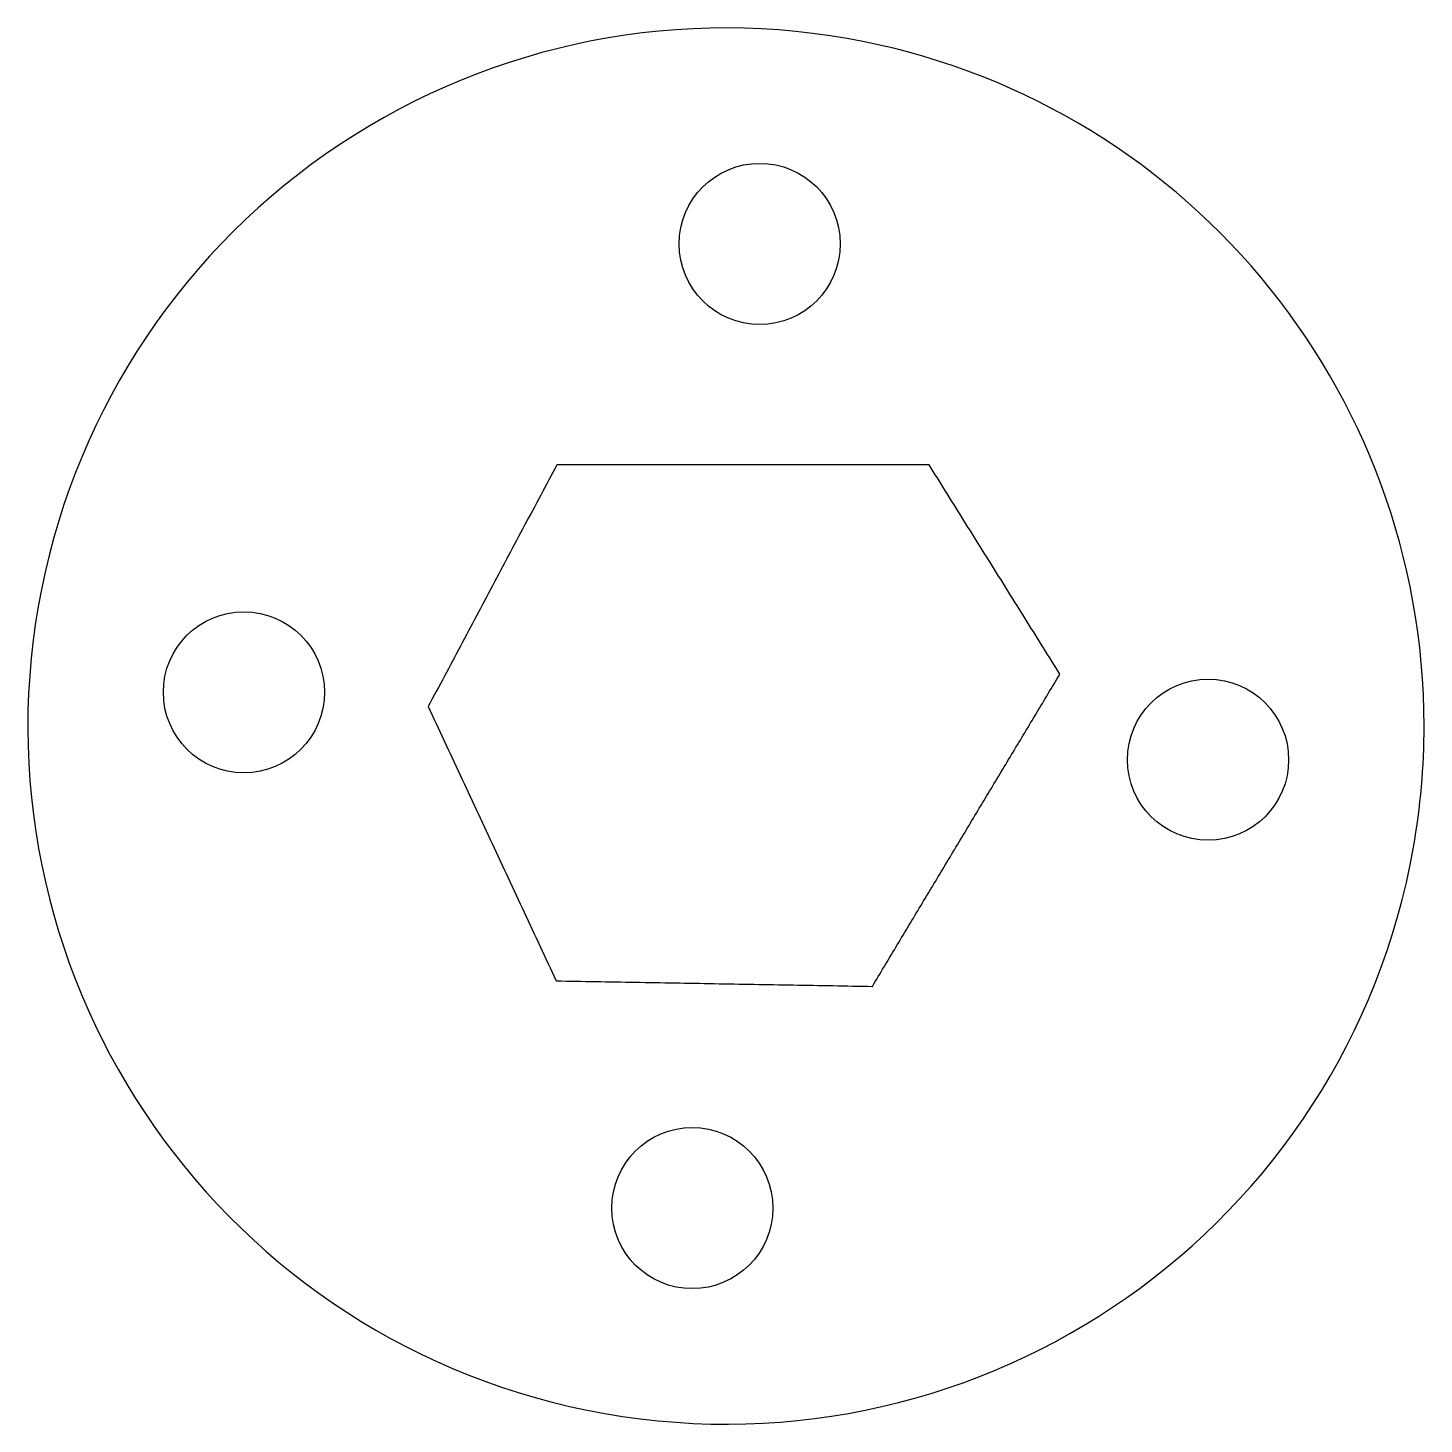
# Model space of a CAD drawing. Extents: x 122.5 to 174.5, y 79 to 131.
import ezdxf

# ---------------------------------------------------------------- set-up
doc = ezdxf.new("R2010")
doc.units = 0
doc.layers.add('View003', color=7, linetype='CONTINUOUS')

msp = doc.modelspace()

# ---------------------------------------------------------------- linework, layer by layer
at = {"layer": 'View003'}
for centre in [(149.756, 122.956), (130.544, 106.256), (166.456, 103.744), (147.244, 87.0438)]:
    msp.add_circle(centre, 3, dxfattribs=at)
for start, end in [(80, 170), (0, 80), (170, -100), (-10, 0), (-100, -10)]:
    msp.add_arc((148.5, 105), 26, start, end, dxfattribs=at)
for points in [[(142.197, 114.725), (137.412, 105.727)], [(156.067, 114.725), (142.197, 114.725)], [(160.937, 106.931), (156.067, 114.725)], [(153.951, 95.3033), (160.937, 106.931)], [(137.412, 105.727), (142.177, 95.5088)], [(142.177, 95.5088), (153.951, 95.3033)]]:
    msp.add_open_spline(points, degree=1, dxfattribs=at)

doc.saveas('drawing.dxf')
